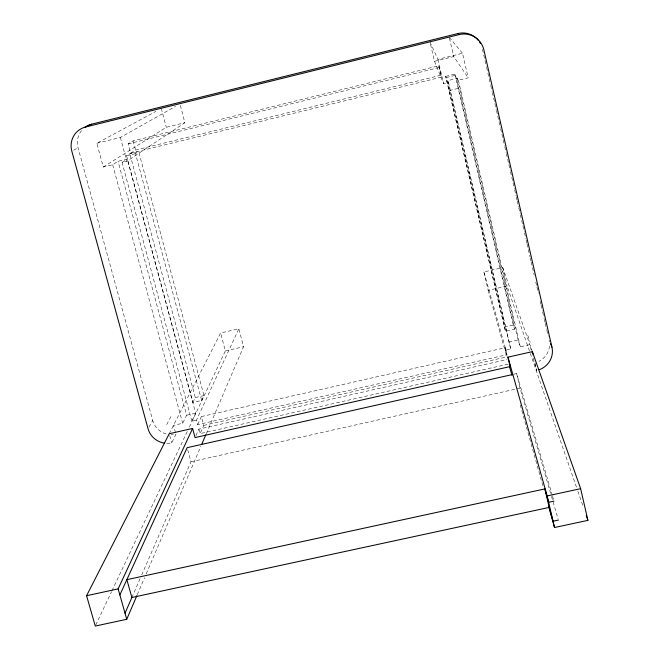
<?xml version="1.0" encoding="UTF-8"?>
<svg xmlns="http://www.w3.org/2000/svg" width="659" height="659" viewBox="0 0 659 659"><rect width="100%" height="100%" fill="white"/><g stroke="black" fill="none" stroke-linecap="round" stroke-linejoin="round"><path stroke-width="0.49" stroke-dasharray="3.29 2.47" d="M137.286 594.69L144.585 577.655M146.207 573.874L200.97 446.11M206.242 433.811L243.566 346.741L238.855 328.775L220.608 333.001L169.223 433.721M131.874 597.499L140.079 578.651M141.718 574.887L190.962 461.802L187.387 448.622M508.18 364.122L200.072 433.622L203.713 425.401L201.341 416.579L505.066 347.738L507.018 354.674L197.659 424.643L196.448 420.154L238.855 328.775M195.912 435.706L198.87 429.133L507.101 359.509M197.659 424.643L201.341 416.579M196.448 420.154L191.851 421.192L195.641 413.185L127.261 159.033L118.043 161.29L112.681 164.742L103.29 167.032L96.832 143.267L155.944 111.379M201.662 400.474L203.969 395.589L138.662 151.545L129.815 153.712L126.553 155.812L192.906 402.468L201.662 400.474L135.499 153.621L138.662 151.545M95.712 625.119L111.536 591.658M111.972 590.736L187.551 430.871M189.314 427.156L225.345 350.942L220.608 333.001M175.451 432.526L173.498 425.352L182.667 423.276L186.621 415.236L118.043 161.29M192.906 402.468L195.311 397.566L129.815 153.712M166.719 443.318A19.482 18.641 24.6 0 0 171.711 442.848L175.937 434.314A19.127 18.32 24.7 0 1 171.027 434.775M166.735 424.577L171.06 416.364M149 427.156L152.731 420.524L78.059 147.888A19.861 19.243 50.5 0 1 82.935 129.057M191.851 421.192L122.072 162.444L126.775 161.298L184.874 122.722L179.94 103.883M122.072 162.444L127.261 159.033M130.63 153.234L135.573 150.054L440.962 75.225L441.719 77.054L130.63 153.234L128.118 143.893L133.11 140.878L438.754 65.793L441.719 77.054M103.29 167.032L166.282 127.294L184.874 122.722M96.832 143.267L120.366 137.476L175.492 106.387M73.602 150.219L78.059 147.888M510.725 348.965L448.557 82.647L443.655 83.841L434.503 61.312L429.989 42.036L437.922 59.335L462.511 53.28L468.195 77.844L458.367 80.241L457.28 78.322L447.65 80.678L510.725 348.965L505.939 350.053L483.879 271.978L502.759 267.603L532.365 351.642M434.503 61.312L453.746 56.575L468.195 77.844M128.118 143.893L439.471 67.44M445.682 76.37L454.899 74.113L455.558 75.274L514.605 329.212L505.486 331.288L445.682 76.37L505.486 331.288M126.553 155.812L135.499 153.621M446.225 77.564L455.558 75.274M449.265 90.571L458.582 88.298M225.345 350.942L243.566 346.741M483.879 271.978L488.179 290.339L507.026 285.99L576.501 487.298M195.311 397.566L203.969 395.589M504.25 327.128L513.262 325.076L514.605 329.212M186.621 415.236L195.641 413.185M508.699 342.136L518.098 340.003L520.305 346.799L529.894 344.624L531.821 352.952M203.713 425.401L506.186 357.021M513.625 374.271L516.64 373.595L552.258 495.23M190.962 461.802L520.033 388.126L551.237 495.461M449.257 37.275L462.511 53.28M447.65 80.678L448.557 82.647M527.752 335.349L530.182 342.202M577.844 491.186L583.215 506.746M552.547 496.211L553.98 501.112M551.525 496.441L558.107 519.094M488.179 290.339L506.705 356.552M520.248 404.98L543.469 487.989M169.725 435.55L171.711 442.848M112.681 164.742L182.667 423.276M120.366 137.476L126.775 161.298M198.87 429.133L200.072 433.622M133.11 140.878L135.573 150.054M161.323 108.48L166.282 127.294M516.64 373.595L520.033 388.126M437.922 59.335L443.655 83.841M505.939 350.053L507.018 354.674M505.066 347.738L507.183 356.799M438.754 65.793L440.962 75.225M534.984 362.952L536.723 370.473L532.464 355.728M449.487 38.238L453.746 56.575M502.759 267.603L507.026 285.99M458.367 80.241L520.305 346.799M457.28 78.322L518.098 340.003M454.899 74.113L513.262 325.076M482.47 49.425L486.383 66.477M486.614 67.482L490.518 84.533M490.749 85.53L492.125 91.552M492.355 92.557L494.654 102.582M494.884 103.587L496.26 109.6M496.491 110.605L500.395 127.657M500.626 128.662L504.53 145.705M504.761 146.71L506.145 152.731M506.367 153.728L508.666 163.762M508.896 164.766L510.28 170.78M510.511 171.785L512.801 181.81M513.031 182.815L514.415 188.836M514.646 189.833L516.022 195.855M516.252 196.86L516.944 199.866M517.167 200.871L518.551 206.885M518.781 207.89L520.157 213.903M520.388 214.908L522.686 224.941M522.916 225.938L524.292 231.96M524.523 232.965L525.898 238.978M526.129 239.983L526.821 242.99M527.052 243.995L530.042 257.026M530.264 258.031L530.956 261.038M531.187 262.043L534.177 275.083M535.783 282.101L536.698 286.113M536.928 287.118L538.312 293.131M540.149 301.155L540.841 304.17M541.064 305.166L542.448 311.188M542.678 312.193L544.054 318.206M544.285 319.211L544.977 322.218M545.207 323.223L546.583 329.236M546.813 330.241L548.189 336.263M166.126 433.984A19.127 18.32 24.7 0 1 152.731 420.524M549.499 346.049A19.679 19.012 -9.1 0 1 538.988 361.371M549.112 340.275A19.679 19.012 -9.1 0 1 549.408 341.906"/><path stroke-width="0.99" d="M548.725 506.771L554.532 527.521L587.91 520.363L580.645 488.681L532.365 351.642L507.949 357.162L510.148 366.569L195.072 437.584L192.601 428.441L169.223 433.721L86.584 595.72L95.275 626.05L126.742 619.303L136.883 595.637M201.786 444.215L205.839 434.751M125.021 613.232L131.874 597.499L126.858 579.673L544.869 488.912L548.642 502.273L553.98 501.112M119.864 594.978L187.131 447.683L512.628 374.501M126.742 619.303L118.142 588.882L192.601 428.441M164.198 443.07A19.482 18.641 24.6 0 1 148.069 428.811L71.815 151.15A20.248 19.605 50.2 0 1 85.645 126.981L91.642 124.172L457.947 33.543A20.404 20.108 -51.1 0 1 478.483 40.537M85.645 126.981L459.076 34.622A20.808 20.511 -50.7 0 1 483.854 49.804L551.954 347.219A20.058 19.366 -8.9 0 1 539.235 369.74M86.584 595.72L118.142 588.882M507.949 357.162L547.159 495.939L580.645 488.681M131.874 597.499L549.186 507.405L553.058 521.22L558.395 520.075M457.947 33.543L459.076 34.622M550.537 343.743L551.954 347.219M586.23 515.495L587.91 520.363M509.382 363.834L510.148 366.569M509.465 366.437L511.952 375.333M547.159 495.939L554.532 527.521M544.869 488.912L549.186 507.405M532.365 351.642L533.024 354.476M84.838 127.409A19.861 19.243 50.5 0 1 91.642 124.172M479.505 41.962A20.404 20.108 -51.1 0 1 480.403 43.478"/></g></svg>
